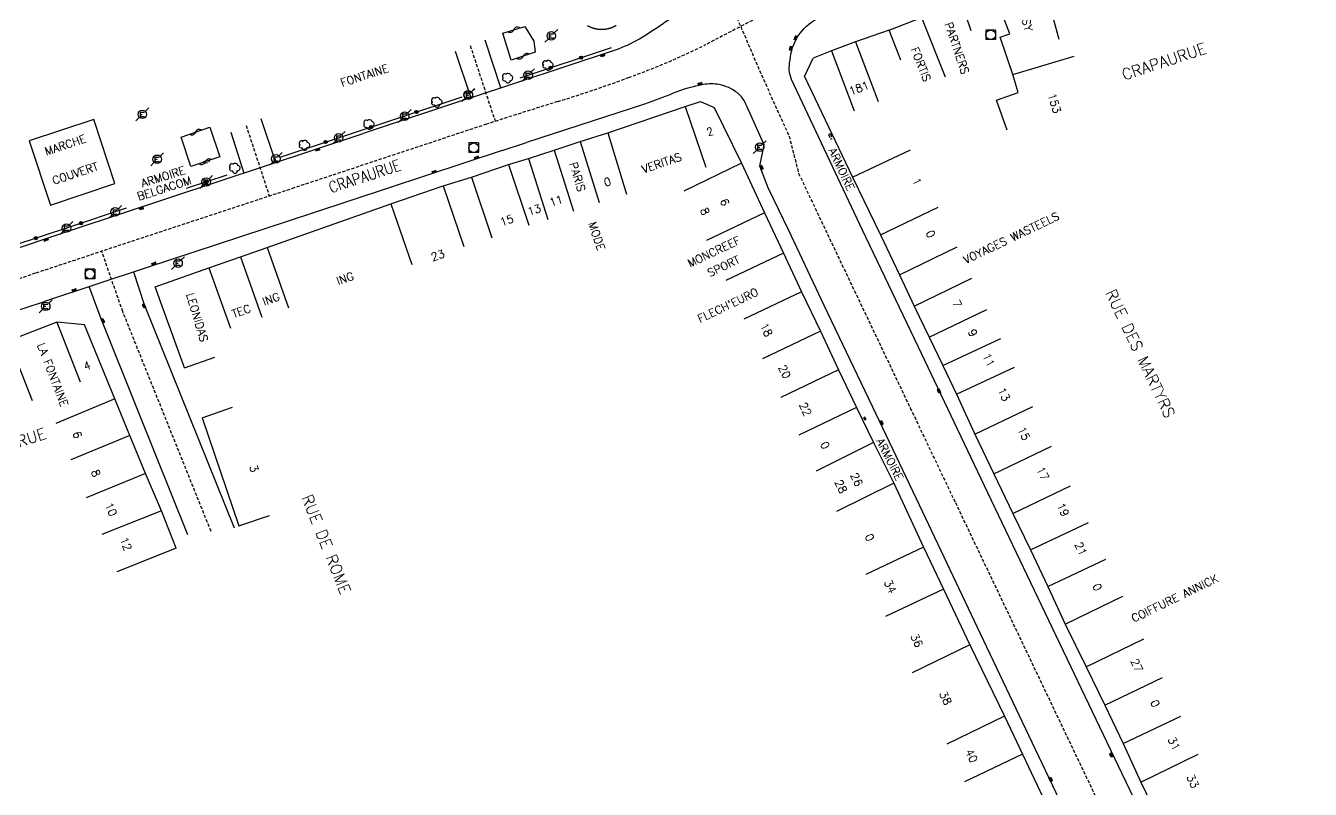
# Model space of a CAD drawing. Header units: millimetres. Extents: x 255000 to 256000, y 143000 to 144000.
# Drawn here: x 255636.2 to 255836.9, y 143377.6 to 143496.9 of the extents above; entities that cross this region are included whole.
import ezdxf
from ezdxf.enums import TextEntityAlignment as Align

# ---------------------------------------------------------------- set-up
doc = ezdxf.new("R2010")
doc.units = ezdxf.units.MM
doc.linetypes.add('DASHED', pattern=[0.75, 0.5, -0.25])
doc.layers.get('0').update_dxf_attribs({"linetype": 'CONTINUOUS'})
for name, color, linetype in [('W0001', 6, 'DASHED'), ('W0008', 7, 'CONTINUOUS'), ('W0100', 7, 'CONTINUOUS'), ('W0112', 1, 'DASHED'), ('W0300', 7, 'CONTINUOUS'), ('W0310', 3, 'CONTINUOUS'), ('W0322', 7, 'CONTINUOUS'), ('W0400', 7, 'CONTINUOUS'), ('W0420', 7, 'CONTINUOUS'), ('W0471', 7, 'CONTINUOUS'), ('W0984', 7, 'CONTINUOUS'), ('W0989', 7, 'CONTINUOUS'), ('W0991', 7, 'CONTINUOUS'), ('W1102', 7, 'CONTINUOUS')]:
    doc.layers.add(name, color=color, linetype=linetype)
doc.styles.get("Standard").update_dxf_attribs({"font": 'romans.shx', "width": 0.85})

# ---------------------------------------------------------------- blocks, each defined once
blk = doc.blocks.new('t322o')
at = {"color": 0, "linetype": 'Continuous'}
for radius in [0.25, 0.15]:
    blk.add_circle((0, 0), radius, dxfattribs=at)
blk = doc.blocks.new('t310o')
at = {"color": 0, "linetype": 'Continuous'}
for centre, start, end in [((-0.5, 0.38), 216.8699, 323.1304), ((0.5, -0.37), 36.8699, 143.1303)]:
    blk.add_arc(centre, 0.625, start, end, dxfattribs=at)
blk = doc.blocks.new('T400')
for p, q in [((-0.15, 0.3), (0.15, 0.3)), ((-0.15, -0.25), (-0.15, 0.3)), ((-0.15, 0.15), (0.15, 0.15)), ((-0.15, 0), (0.15, 0)), ((0.15, 0.3), (0.15, -0.25)), ((-0.15, -0.15), (0.15, -0.15)), ((-0.15, -0.25), (-0.15, -0.3)), ((-0.15, -0.3), (0.15, -0.3)), ((0.15, -0.3), (0.15, -0.25))]:
    blk.add_line(p, q)
blk = doc.blocks.new('T471')
for p, q in [((-0.333334, 0.333334), (-0.333334, -0.333334)), ((-0.333334, 0.333334), (0.333334, 0.333334)), ((-0.333334, 0), (0, 0)), ((0.500001, 0.500001), (1.000002, 1.000002)), ((-0.500001, -0.500001), (-1.000002, -1.000002)), ((-0.333334, -0.333334), (0.333334, -0.333334))]:
    blk.add_line(p, q)
blk.add_ellipse((0, 0), major_axis=(0.471405, 0.471405), ratio=1, start_param=5.4977871438, end_param=11.780972451)
blk = doc.blocks.new('T300')
for p, q in [((-0.8, 0.51), (-0.86, 0.34)), ((-0.86, 0.34), (-0.86, 0.17)), ((-0.86, 0.17), (-0.74, 0.06)), ((-0.69, 0.63), (-0.8, 0.51)), ((-0.8, -0.06), (-0.74, 0.06)), ((-0.74, 0.06), (-0.69, 0.11)), ((-0.57, 0.69), (-0.69, 0.63)), ((-0.46, 0.69), (-0.57, 0.69)), ((-0.29, 0.63), (-0.46, 0.69)), ((-0.29, 0.63), (-0.17, 0.74)), ((-0.23, 0.57), (-0.29, 0.63)), ((-0.17, 0.74), (-0.06, 0.8)), ((-0.06, 0.8), (0.06, 0.8)), ((0.06, 0.8), (0.23, 0.74)), ((0.23, 0.74), (0.34, 0.63)), ((0.34, 0.63), (0.4, 0.51)), ((0.46, 0.46), (0.34, 0.46)), ((0.4, 0.51), (0.4, 0.46)), ((0.57, 0.4), (0.46, 0.46)), ((0.57, 0.4), (0.69, 0.29)), ((0.69, 0.29), (0.74, 0.17)), ((0.74, 0.06), (0.69, -0.17)), ((0.74, 0.17), (0.74, 0.06)), ((-0.8, -0.17), (-0.8, -0.06)), ((-0.8, -0.23), (-0.8, -0.17)), ((-0.74, -0.34), (-0.8, -0.23)), ((-0.69, -0.4), (-0.74, -0.34)), ((-0.51, -0.46), (-0.69, -0.4)), ((-0.4, -0.46), (-0.51, -0.46)), ((-0.4, -0.46), (-0.34, -0.46)), ((-0.34, -0.46), (-0.34, -0.4)), ((-0.34, -0.51), (-0.34, -0.46)), ((-0.29, -0.63), (-0.34, -0.51)), ((-0.17, -0.74), (-0.29, -0.63)), ((-0.06, -0.8), (-0.17, -0.74)), ((0.06, -0.8), (-0.06, -0.8)), ((0.17, -0.74), (0.06, -0.8)), ((0.23, -0.69), (0.17, -0.74)), ((0.29, -0.46), (0.23, -0.46)), ((0.29, -0.63), (0.23, -0.69)), ((0.46, -0.4), (0.29, -0.46)), ((0.34, -0.51), (0.29, -0.63)), ((0.34, -0.51), (0.34, -0.46)), ((0.57, -0.34), (0.46, -0.4)), ((0.63, -0.29), (0.57, -0.34)), ((0.69, -0.17), (0.63, -0.29))]:
    blk.add_line(p, q)
blk = doc.blocks.new('T420')
for p, q in [((0.75, 0.75), (-0.75, 0.75)), ((-0.75, 0.75), (-0.75, -0.75)), ((0.75, 0.75), (0.75, -0.75)), ((0.75, -0.75), (-0.75, -0.75))]:
    blk.add_line(p, q)
blk.add_ellipse((0, 0), major_axis=(-0.53, 0.53), ratio=1, start_param=3.926991, end_param=10.210176)

msp = doc.modelspace()

# ---------------------------------------------------------------- linework, layer by layer
at = {"layer": 'W0001'}
for p, q in [((255747.89, 143496.77), (255751.13, 143489.21)), ((255705.64, 143493.78), (255709.56, 143481.95)), ((255670.63, 143481.32), (255674.26, 143470.28)), ((255651.37, 143452.23), (255648.1, 143461.65)), ((255665.16, 143417.91), (255651.37, 143452.23))]:
    msp.add_line(p, q, dxfattribs=at)
for points in [[(255727.29, 143541.43), (255736.63, 143521.26), (255747.89, 143496.77)], [(255751.13, 143489.21), (255755.45, 143479.66), (255756.94, 143473.82), (255774.38, 143437.18), (255781.42, 143422.4)], [(255781.42, 143422.4), (255811.04, 143360.32), (255833.41, 143312.88)]]:
    msp.add_lwpolyline(points, dxfattribs=at)
msp.add_lwpolyline([(255774.34, 143507.38), (255758.37, 143502.21), (255742.22, 143493.83, -0.029806), (255730.38, 143488.8, -0.013684), (255719.31, 143485.04, 0.003651), (255708.17, 143481.5), (255678.16, 143471.57), (255637.71, 143458.23), (255618.18, 143451.41)], format="xyb", dxfattribs=at)
at = {"layer": 'W0008'}
for p, q in [((255710.45, 143487.18), (255707.98, 143494.66)), ((255703.29, 143492.9), (255705.72, 143485.61)), ((255705.55, 143485.56), (255688.95, 143480.06)), ((255675.29, 143475.54), (255672.99, 143482.36)), ((255643.46, 143464.99), (255688.95, 143480.06)), ((255668.26, 143480.28), (255670.31, 143473.88)), ((255710.63, 143477.38), (255714.44, 143478.63)), ((255616.61, 143456.11), (255643.46, 143464.99))]:
    msp.add_line(p, q, dxfattribs=at)
for points in [[(255705.55, 143485.56), (255727.89, 143492.96, 0.042378), (255731.54, 143494.54, 0.021753), (255735.85, 143497.31, 0.005149), (255737.86, 143498.66, -0.017604), (255739.9, 143499.96, -0.032554), (255744.38, 143502.25, -0.024793), (255746.55, 143503.02, 0.006611), (255748.75, 143503.7), (255756.89, 143506.43), (255773.24, 143511.79)], [(255755.84, 143488.5, -0.081989), (255755.49, 143489.98, -0.080359), (255755.62, 143491.49, -0.265468), (255759.85, 143497.99), (255775.16, 143502.88)], [(255748.83, 143484.32, 0.134644), (255747.37, 143486.41, 0.120725), (255744.54, 143487.69, 0.093912), (255742.02, 143487.69, 0.052729), (255737.37, 143486.34, -0.014223), (255732.87, 143484.64), (255714.44, 143478.63)], [(255820.49, 143314.67, 0.121941), (255822.82, 143316.3, 0.143531), (255824.25, 143319.07, 0.087222), (255824.22, 143320.01, 0.061449), (255823.92, 143320.9), (255816.66, 143336.1), (255806.26, 143357.98), (255793.94, 143383.84), (255785.34, 143401.92), (255776.33, 143420.89), (255769.04, 143436.21), (255760.94, 143453.17), (255755.39, 143464.88), (255752.19, 143471.55), (255750.88, 143474.97), (255751.54, 143478.31), (255748.83, 143484.32)], [(255616.1, 143444.96, -0.014348), (255619.75, 143446.7, -0.011386), (255626.75, 143449.56, -0.009648), (255631.48, 143451.32, -0.008301), (255632.46, 143451.63, 0.007462), (255633.43, 143451.94), (255639.13, 143453.84)]]:
    msp.add_lwpolyline(points, format="xyb", dxfattribs=at)
for points in [[(255835.66, 143321.08), (255831.05, 143330.71), (255823.66, 143346.19), (255815.83, 143362.65), (255805.72, 143383.74), (255795.46, 143405.16), (255786.51, 143423.91), (255779.72, 143438.15), (255775.59, 143446.77), (255766.93, 143464.96), (255755.84, 143488.5)], [(255710.63, 143477.38), (255681.03, 143467.6), (255655.03, 143459.08), (255639.13, 143453.84)], [(255653.07, 143458.43), (255654.72, 143453.36), (255668.77, 143418.46)], [(255661.55, 143417.35), (255653.77, 143436.66), (255648.02, 143451.1), (255646.15, 143456.15)]]:
    msp.add_lwpolyline(points, dxfattribs=at)
at = {"layer": 'W0100'}
for p, q in [((255757.86, 143488.98), (255759.19, 143491.82)), ((255741.62, 143485.06), (255743.76, 143484.12)), ((255743.76, 143484.12), (255748.01, 143475.44)), ((255646.86, 143482.25), (255636.75, 143478.89)), ((255650.16, 143472.23), (255646.86, 143482.25)), ((255636.75, 143478.89), (255640.08, 143468.88)), ((255711.63, 143475.2), (255714.76, 143476.16)), ((255640.08, 143468.88), (255650.16, 143472.23)), ((255661.04, 143443.46), (255656.46, 143456.08)), ((255661.04, 143443.46), (255665.76, 143445.12)), ((255663.8, 143435.63), (255668.52, 143437.3)), ((255663.8, 143435.63), (255669.53, 143418.79)), ((255669.53, 143418.79), (255674.27, 143420.4))]:
    msp.add_line(p, q, dxfattribs=at)
for points in [[(255789.49, 143480.56), (255787.86, 143485.28), (255791.24, 143486.45), (255790.39, 143489.26), (255788.43, 143495.1), (255789.93, 143495.6), (255787.31, 143502.46), (255791.13, 143503.87), (255791.24, 143503.45), (255795, 143504.44), (255799.86, 143505.52), (255800.94, 143500.64)], [(255772.9, 143491.53), (255771.06, 143496.18), (255776.16, 143498.19), (255776.07, 143498.77), (255782.23, 143500.86), (255783.83, 143496.13)], [(255771.06, 143496.18), (255765.84, 143494.39), (255762.07, 143492.96), (255759.19, 143491.82)], [(255757.86, 143488.98), (255765.38, 143473.22), (255769.72, 143464.24), (255772.71, 143458), (255774.98, 143453.09), (255777.33, 143448.23), (255779.49, 143443.8), (255781.59, 143439.33), (255784.48, 143433.11), (255790.38, 143420.71), (255793.15, 143415.05), (255795.87, 143409.29), (255798.6, 143403.43), (255801.84, 143396.76), (255804.77, 143390.76), (255807.63, 143384.75), (255810.38, 143378.71), (255816.04, 143367.14), (255820.94, 143356.93), (255836.87, 143323.27)], [(255714.76, 143476.16), (255718.74, 143477.43), (255722.84, 143478.82), (255727.13, 143480.14), (255739.21, 143484.27), (255741.62, 143485.06)], [(255748.01, 143475.44), (255751.6, 143467.66), (255754.59, 143461.37), (255757.4, 143455.32), (255760.34, 143449.16), (255763.18, 143443.16), (255766, 143437.28), (255768.63, 143431.79), (255771.79, 143425.44), (255776.47, 143415.44), (255779.57, 143408.86), (255783.7, 143400.18), (255789.08, 143389.02), (255791.9, 143383.13), (255795.58, 143375.41), (255802.13, 143361.81), (255804.95, 143355.93), (255807.61, 143350.2), (255810.39, 143344.6), (255813.53, 143337.79), (255819.99, 143324.19), (255821.95, 143320.09)], [(255656.46, 143456.08), (255664.84, 143459.06), (255669.78, 143460.79), (255673.93, 143462.26), (255693.24, 143469.06), (255701.41, 143471.89), (255705.82, 143473.25), (255711.63, 143475.2)], [(255659.73, 143415.3), (255657.4, 143421.11), (255654.93, 143426.97), (255652.49, 143432.88), (255650.15, 143438.59), (255645.39, 143450.16), (255641.1, 143450.58), (255633.6, 143447.68), (255626.03, 143445.02), (255619.85, 143441.98)]]:
    msp.add_lwpolyline(points, dxfattribs=at)
msp.add_lwpolyline([(255723.94, 143496.91, 0.00616), (255724.04, 143496.85, 0.00616), (255724.15, 143496.8, 0.00616), (255724.25, 143496.75, 0.00616), (255724.36, 143496.71, 0.00616), (255724.46, 143496.66, 0.00616), (255724.57, 143496.62, 0.00616), (255724.68, 143496.58, 0.00616), (255724.79, 143496.55, 0.00616), (255724.9, 143496.52, 0.00616), (255725.01, 143496.49, 0.00616), (255725.12, 143496.46, 0.00616), (255725.23, 143496.43, 0.00616), (255725.35, 143496.41, 0.00616), (255725.46, 143496.39, 0.00616), (255725.57, 143496.38, 0.00616), (255725.69, 143496.36, 0.00616), (255725.8, 143496.35, 0.00616), (255725.92, 143496.34, 0.00616), (255726.03, 143496.34, 0.00616), (255726.15, 143496.34, 0.00616), (255726.26, 143496.34, 0.00616), (255726.38, 143496.34, 0.00616), (255726.49, 143496.35, 0.00616), (255726.61, 143496.36, 0.00616), (255726.72, 143496.37, 0.00616), (255726.84, 143496.38, 0.00616), (255726.95, 143496.4, 0.00616), (255727.06, 143496.42, 0.00616), (255727.18, 143496.45, 0.00616), (255727.29, 143496.47, 0.00616), (255727.4, 143496.5, 0.00616), (255727.51, 143496.53, 0.00616), (255727.62, 143496.57, 0.00616), (255727.73, 143496.6, 0.00616), (255727.84, 143496.64, 0.00616), (255727.94, 143496.68, 0.00616), (255728.05, 143496.73, 0.00616), (255728.15, 143496.78, 0.00616), (255728.26, 143496.83, 0.00616), (255728.36, 143496.88, 0.00616), (255728.46, 143496.93, 0.00616)], format="xyb", dxfattribs=at)
at = {"layer": 'W0112'}
for p, q in [((255761.91, 143479.99), (255761.63, 143479.88)), ((255761.63, 143479.88), (255761.92, 143479.15)), ((255761.91, 143479.99), (255762.2, 143479.27)), ((255761.92, 143479.15), (255762.2, 143479.27)), ((255664.05, 143475.68), (255664.77, 143475.91)), ((255664.05, 143475.68), (255664.13, 143475.4)), ((255664.13, 143475.4), (255664.86, 143475.63)), ((255664.77, 143475.91), (255664.86, 143475.63)), ((255767.28, 143435.74), (255767.1, 143435.65)), ((255767.1, 143435.65), (255767.27, 143435.32)), ((255767.27, 143435.32), (255767.45, 143435.41)), ((255767.28, 143435.74), (255767.45, 143435.41))]:
    msp.add_line(p, q, dxfattribs=at)
at = {"layer": 'W0310'}
msp.add_line((255710.73, 143495.75), (255714.2, 143496.79), dxfattribs=at)
for points in [[(255714.2, 143496.79), (255715.59, 143494.47), (255715.78, 143492.75), (255712.05, 143491.49), (255710.73, 143495.75)], [(255660.49, 143479.51), (255664.99, 143481.03), (255666.56, 143476.39), (255662, 143474.91), (255660.49, 143479.51)]]:
    msp.add_lwpolyline(points, dxfattribs=at)
at = {"layer": 'W0322'}
for p, q in [((255713.45, 143488.76), (255727.7, 143493.47)), ((255675.96, 143476.37), (255704.37, 143485.78)), ((255667.65, 143473.55), (255661.28, 143471.45))]:
    msp.add_line(p, q, dxfattribs=at)
msp.add_lwpolyline([(255651.93, 143468.37), (255643.04, 143465.45), (255616.61, 143456.71)], dxfattribs=at)
at = {"layer": 'W1102'}
for p, q in [((255795, 143504.44), (255797.56, 143494.78)), ((255776.16, 143498.19), (255779.83, 143488.89)), ((255765.84, 143494.39), (255769.38, 143485.04)), ((255762.07, 143492.96), (255765.61, 143483.61)), ((255790.39, 143489.26), (255799.96, 143492.16)), ((255739.21, 143484.27), (255742.43, 143474.8)), ((255727.13, 143480.14), (255730.07, 143470.58)), ((255718.74, 143477.43), (255721.77, 143467.9)), ((255722.84, 143478.82), (255725.78, 143469.26)), ((255765.38, 143473.22), (255774.41, 143477.53)), ((255714.76, 143476.16), (255717.79, 143466.63)), ((255748.01, 143475.44), (255739.02, 143471.05)), ((255711.63, 143475.2), (255714.81, 143465.72)), ((255701.41, 143471.89), (255704.67, 143462.43)), ((255705.82, 143473.25), (255709, 143463.77)), ((255693.24, 143469.06), (255696.51, 143459.61)), ((255751.6, 143467.66), (255742.57, 143463.35)), ((255769.72, 143464.24), (255778.73, 143468.56)), ((255673.93, 143462.26), (255677.26, 143452.83)), ((255754.59, 143461.37), (255745.56, 143457.07)), ((255772.71, 143458), (255781.73, 143462.33)), ((255669.78, 143460.79), (255673.11, 143451.37)), ((255664.84, 143459.06), (255668.18, 143449.63)), ((255774.98, 143453.09), (255783.98, 143457.45)), ((255757.4, 143455.32), (255748.37, 143451.03)), ((255777.33, 143448.23), (255786.33, 143452.59)), ((255641.1, 143450.58), (255644.7, 143441.25)), ((255633.6, 143447.68), (255637.21, 143438.36)), ((255760.34, 143449.16), (255751.31, 143444.87)), ((255779.49, 143443.8), (255788.54, 143448.05)), ((255781.59, 143439.33), (255790.64, 143443.58)), ((255763.18, 143443.16), (255754.16, 143438.82)), ((255650.15, 143438.59), (255640.9, 143434.78)), ((255766, 143437.28), (255756.99, 143432.94)), ((255784.48, 143433.11), (255793.51, 143437.41)), ((255652.49, 143432.88), (255643.25, 143429.06)), ((255768.63, 143431.79), (255759.68, 143427.33)), ((255787.43, 143426.91), (255796.46, 143431.21)), ((255654.93, 143426.97), (255645.68, 143423.16)), ((255771.79, 143425.44), (255762.84, 143420.99)), ((255790.38, 143420.71), (255799.41, 143425.01)), ((255657.4, 143421.11), (255648.12, 143417.4)), ((255793.15, 143415.05), (255802.2, 143419.32)), ((255659.73, 143415.3), (255650.45, 143411.58)), ((255776.47, 143415.44), (255767.42, 143411.18)), ((255795.87, 143409.29), (255804.91, 143413.55)), ((255779.57, 143408.86), (255770.52, 143404.6)), ((255798.6, 143403.43), (255807.6, 143407.8)), ((255783.7, 143400.18), (255774.69, 143395.83)), ((255801.84, 143396.76), (255810.84, 143401.13)), ((255804.77, 143390.76), (255813.8, 143395.06)), ((255789.08, 143389.02), (255780.07, 143384.68)), ((255807.63, 143384.75), (255816.66, 143389.06)), ((255791.9, 143383.13), (255782.87, 143378.81)), ((255810.38, 143378.71), (255819.36, 143383.1))]:
    msp.add_line(p, q, dxfattribs=at)

# ---------------------------------------------------------------- block references
at = {"layer": 'W0300'}
for p in [(255717.82, 143490.7), (255711.53, 143488.7), (255700.47, 143484.93), (255689.87, 143481.46), (255679.79, 143478.2), (255668.91, 143474.62)]:
    msp.add_blockref('T300', p, dxfattribs=at)
at = {"layer": 'W0310'}
for p, rotation in [((255712.46, 143496.27), 196.7669619316444), ((255713.9, 143492.12), 18.66339992687713), ((255713.91, 143492.12), 18.66339992687713), ((255662.74, 143480.27), 198.6391167831449), ((255664.28, 143475.65), 18.06974720497631)]:
    msp.add_blockref('t310o', p, dxfattribs=dict(at, rotation=rotation))
at = {"layer": 'W0322'}
for p, rotation in [((255722.95, 143491.9), 288.302213376623), ((255718.2, 143490.33), 288.302213376623), ((255697.27, 143483.42), 288.3119805471362), ((255690.16, 143481.07), 288.3119805471362), ((255683.06, 143478.72), 288.3119805471362), ((255664.46, 143472.5), 108.2536252321004), ((255644.86, 143466.04), 108.2048303606698), ((255637.8, 143463.71), 108.2901257630249)]:
    msp.add_blockref('t322o', p, dxfattribs=dict(at, rotation=rotation))
at = {"layer": 'W0400'}
for p, rotation in [((255755.74, 143493.33), 170.427899006332), ((255756.48, 143494.96), 158.649920801562), ((255726.33, 143492.27), 107.9395356305764), ((255741.56, 143487.82), 102.4449498196874), ((255681.78, 143477.53), 282.2594878719212), ((255706.66, 143476.28), 110.5410189297136), ((255700.02, 143474.08), 108.9264441721927), ((255751.14, 143474.75), 23.94191423468093), ((255654.29, 143468.38), 104.7971581796162), ((255639.39, 143463.46), 290.6157188874332), ((255656.27, 143459.73), 110.6272432377959), ((255643.8, 143455.59), 105.246147002093), ((255654.71, 143453.09), 207.6749422864058), ((255648.27, 143450.81), 24.61298715082381), ((255778.86, 143439.84), 200.1814051442014), ((255769.88, 143434.9), 24.49538495369456), ((255805.79, 143382.96), 204.7768383800561), ((255796.3, 143379.17), 23.98642657750186)]:
    msp.add_blockref('T400', p, dxfattribs=dict(at, rotation=rotation))
at = {"layer": 'W0420'}
for p in [(255786.94, 143495.47), (255706.19, 143477.83), (255646.24, 143458.12)]:
    msp.add_blockref('T420', p, dxfattribs=at)
at = {"layer": 'W0471'}
for p in [(255718.31, 143495.31), (255714.69, 143489.17), (255705.34, 143486.09), (255705.36, 143486.04), (255654.43, 143483.05), (255695.41, 143482.78), (255685.1, 143479.38), (255750.86, 143477.92), (255656.74, 143476.03), (255675.29, 143476.1), (255664.39, 143472.48), (255650.19, 143467.81), (255642.58, 143465.29), (255660.01, 143459.81), (255639.34, 143453.06)]:
    msp.add_blockref('T471', p, dxfattribs=at)

# ---------------------------------------------------------------- texts
at = {"layer": 'W0984'}
for s, rotation, p in [('GIPSY', 283.6598, (255792.35, 143498.34)), ('PARTNERS', 288.7365, (255781.67, 143493.39)), ('FORTIS', 291.5543, (255776.04, 143490.87)), ('FONTAINE', 18, (255689.14, 143489.12)), ('MARCHE', 18.3879, (255642.4, 143478.27)), ('ARMOIRE', 295.1583, (255763.66, 143474.48)), ('COUVERT', 18.3879, (255643.95, 143473.83)), ('PARIS', 286.8582, (255722.39, 143473.3)), ('VERITAS', 18.8595, (255735.55, 143475.46)), ('ARMOIRE', 17.4006, (255657.69, 143473.31)), ('BELGACOM', 17.4006, (255657.85, 143471.48)), ('VOYAGES WASTEELS', 25.641, (255790.16, 143463.76)), ('MODE', 288.5555, (255725.41, 143464.04)), ('MONCREEF', 25.4817, (255743.71, 143461.59)), ('SPORT', 25.452, (255745.22, 143459.33)), ('ING', 19.4076, (255686.11, 143457.42)), ("FLECH'EURO", 25.452, (255745.9, 143453.23)), ('LEONIDAS', 286.596, (255663, 143451.34)), ('ING', 19.4589, (255674.54, 143454.2)), ('TEC', 19.3707, (255669.88, 143452.31)), ('LA FONTAINE', 291.0546, (255640.44, 143442.37)), ('ARMOIRE', 296.7444, (255771.19, 143429.16)), ('COIFFURE ANNICK', 25.866, (255815.7, 143407.46))]:
    msp.add_text(s, height=1.25, rotation=rotation, dxfattribs=at).set_placement(p, align=Align.MIDDLE)
at = {"layer": 'W0989'}
for s, rotation, p in [('CRAPAURUE', 18.2034, (255814.02, 143491.31)), ('RUE DES MARTYRS', 295.5006, (255810.32, 143445.68)), ('CRAPAURUE', 18.2034, (255632.81, 143431.16)), ('RUE DE ROME', 291.9231, (255683.16, 143415.89))]:
    msp.add_text(s, height=1.75, rotation=rotation, dxfattribs=at).set_placement(p, align=Align.MIDDLE)
at = {"layer": 'W0989', "insert": (255683.35, 143472.4), "char_height": 1.75, "width": 8.781, "attachment_point": 1, "rotation": 18.2034}
msp.add_mtext('CRAPAURUE', dxfattribs=at)
at = {"layer": 'W0991'}
for s, rotation, p in [('181', 20.7225, (255766.37, 143487.16)), ('153', 286.8793, (255796.9, 143484.79)), ('0', 17.1027, (255727.07, 143472.51)), ('1', 295.7706, (255775.44, 143472.55)), ('11', 17.6472, (255719.06, 143469.54)), ('6', 294.7527, (255745.4, 143469.33)), ('13', 17.1108, (255715.64, 143468.12)), ('8', 295.4817, (255742.31, 143467.89)), ('15', 18.5418, (255711.35, 143466.49)), ('0', 295.641, (255777.58, 143464.36)), ('23', 19.0593, (255700.59, 143461.02)), ('7', 295.8354, (255781.69, 143453.47)), ('18', 295.3044, (255751.9, 143449.39)), ('9', 295.9929, (255784.14, 143448.91)), ('11', 295.1649, (255786.63, 143444.69)), ('4', 21.1356, (255645.81, 143443.79)), ('20', 295.6977, (255754.76, 143442.85)), ('13', 294.9192, (255789.02, 143439.31)), ('22', 295.5771, (255758, 143437)), ('6', 292.284, (255644.28, 143433)), ('15', 295.443, (255792.13, 143433.19)), ('0', 296.4627, (255761.06, 143431.35)), ('8', 292.4037, (255647.18, 143426.99)), ('3', 288.7884, (255671.88, 143427.72)), ('17', 296.0874, (255795.09, 143426.95)), ('28', 295.0605, (255763.57, 143424.92)), ('26', 295.0758, (255766, 143426)), ('10', 292.9023, (255649.53, 143421.35)), ('19', 295.2477, (255798.25, 143421.29)), ('0', 295.2279, (255768.03, 143416.96)), ('12', 291.8304, (255651.86, 143415.96)), ('21', 295.0353, (255801.02, 143415.19)), ('34', 295.4331, (255771.26, 143409.29)), ('0', 295.866, (255803.61, 143409.19)), ('36', 295.7355, (255775.39, 143400.87)), ('27', 295.5051, (255809.77, 143396.98)), ('38', 295.551, (255779.89, 143391.86)), ('0', 294.4368, (255812.63, 143391.02)), ('31', 296.0883, (255815.58, 143384.76)), ('40', 295.5465, (255783.95, 143382.85)), ('33', 295.605, (255818.51, 143378.88))]:
    msp.add_text(s, height=1.25, rotation=rotation, dxfattribs=at).set_placement(p, align=Align.MIDDLE)
at = {"layer": 'W0991', "insert": (255742.48, 143480.82), "char_height": 1.25, "width": 1.643, "attachment_point": 1, "rotation": 17.5508}
msp.add_mtext('2', dxfattribs=at)

doc.saveas('drawing.dxf')
